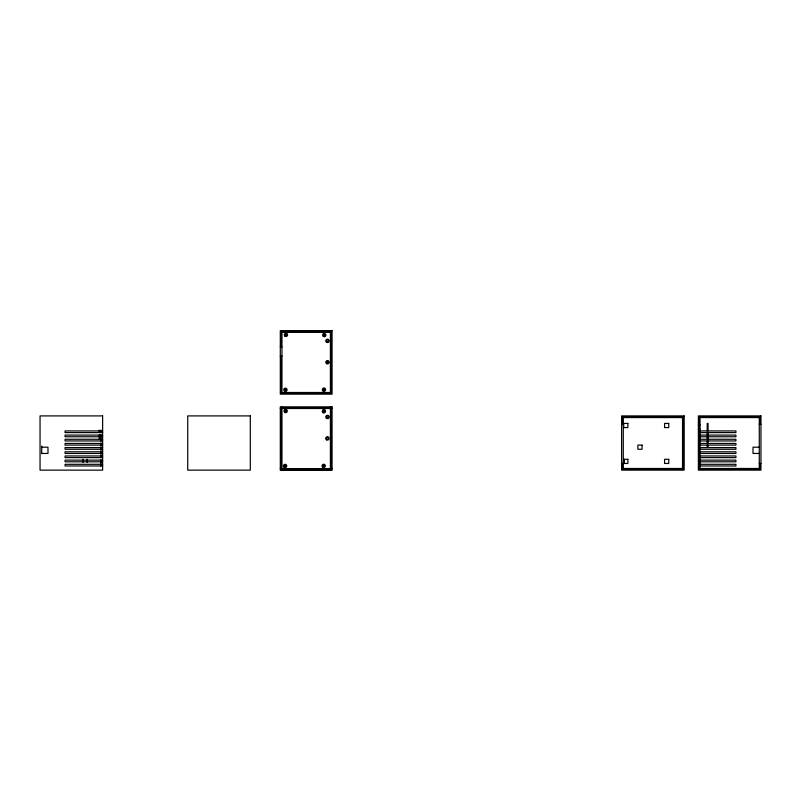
<?xml version="1.0" encoding="UTF-8"?>
<svg xmlns="http://www.w3.org/2000/svg" width="801" height="801" viewBox="0 0 801 801"><rect width="100%" height="100%" fill="white"/><g stroke="black" fill="none" stroke-linecap="round" stroke-linejoin="round"><path stroke-width="1.2" d="M280.3 346.663L281.131 346.663M281.962 346.993L281.131 346.993L281.131 331.494L331.224 331.494L331.224 393.321L281.131 393.321L281.131 356.075L281.962 356.075M280.3 356.405L281.131 356.405M280.3 408.51L281.131 408.51M331.224 408.51L332.065 408.51M621.606 424.25L623.278 424.25M759.278 424.25L760.95 424.25M698.372 425.081L700.044 425.081M698.372 429.256L700.044 429.256M102.628 430.928L65.081 430.928L65.081 432.59L102.628 432.59M699.623 430.928L735.919 430.928L735.919 432.59L699.623 432.59M102.628 435.093L65.081 435.093L65.081 436.765L102.628 436.765M699.623 435.093L735.919 435.093L735.919 436.765L699.623 436.765M102.628 439.268L65.081 439.268L65.081 440.94L102.628 440.94M699.623 439.268L735.919 439.268L735.919 440.94L699.623 440.94M102.628 443.444L65.081 443.444L65.081 445.106L102.628 445.106M699.623 443.444L735.919 443.444L735.919 445.106L699.623 445.106M41.722 447.198L47.98 447.198L47.98 453.456L41.722 453.456M759.278 447.198L753.02 447.198L753.02 453.456L759.278 453.456M102.628 447.609L65.081 447.609L65.081 449.281L102.628 449.281M699.623 447.609L735.919 447.609L735.919 449.281L699.623 449.281M102.628 451.784L65.081 451.784L65.081 453.456L102.628 453.456M699.623 451.784L735.919 451.784L735.919 453.456L699.623 453.456M102.628 455.959L65.081 455.959L65.081 457.621L102.628 457.621M699.623 455.959L735.919 455.959L735.919 457.621L699.623 457.621M102.628 460.124L65.081 460.124L65.081 461.797L102.628 461.797M699.623 460.124L735.919 460.124L735.919 461.797L699.623 461.797M621.606 463.469L623.278 463.469M759.278 463.469L760.95 463.469M102.628 464.3L65.081 464.3L65.081 465.972L102.628 465.972M699.623 464.3L735.919 464.3L735.919 465.972L699.623 465.972M280.3 468.675L281.131 468.675M331.224 468.675L332.065 468.675M760.119 424.25L760.119 416.74L699.203 416.74L699.203 469.306L760.119 469.306L760.119 463.469M708.054 430.928L708.054 423.419L707.213 423.419L707.213 430.928M708.054 432.59L708.054 435.093M708.054 436.765L708.054 439.268M708.054 440.94L708.054 443.444M708.054 445.106L708.054 446.778L707.213 446.778L707.213 445.106M707.213 432.59L707.213 435.093M707.213 436.765L707.213 439.268M707.213 440.94L707.213 443.444M624.109 459.293L624.109 463.469M622.447 424.25L622.447 416.74L683.353 416.74L683.353 469.306L622.447 469.306L622.447 463.469M330.392 406.848L330.392 407.679M330.392 469.506L330.392 470.337M281.962 406.848L281.962 407.679M281.962 469.506L281.962 470.337M100.956 430.087L100.956 432.59M100.956 434.683L100.956 441.161M100.956 442.913L100.956 457.621M100.956 459.784L100.956 466.032M99.294 430.087L99.294 432.38M99.294 434.683L99.294 439.268M87.189 459.293L87.189 462.417M83.024 459.293L83.024 462.417M41.722 446.127L41.722 453.656M284.956 410.993C286.317 413.316 286.478 408.79 284.956 410.993M284.455 465.942C285.807 468.265 285.977 463.739 284.455 465.942M323.354 411.213C324.485 413.576 325.126 409.141 323.354 411.213M322.953 465.771C324.085 468.144 324.745 463.699 322.953 465.771M285.286 334.748C286.317 337.211 287.128 332.795 285.286 334.748M284.766 389.697C285.757 392.17 286.638 387.734 284.766 389.697M323.644 334.968C324.645 337.441 325.486 332.996 323.644 334.968M323.314 389.536C324.305 391.999 325.186 387.574 323.314 389.536M326.488 362.042C328.04 365.757 329.211 359.088 326.488 362.042M332.065 330.663L280.3 330.663L280.3 394.152L332.065 394.152L332.065 330.663M330.392 332.325L281.962 332.325L281.962 392.49L330.392 392.49L330.392 332.325M332.065 406.848L280.3 406.848L280.3 470.337L332.065 470.337L332.065 406.848M331.224 407.679L281.131 407.679L281.131 469.506L331.224 469.506L331.224 407.679M330.392 408.51L281.962 408.51L281.962 468.675L330.392 468.675L330.392 408.51M102.628 415.909L40.05 415.909L40.05 470.137L102.628 470.137L102.628 415.909M250.312 415.909L187.734 415.909L187.734 470.137L250.312 470.137L250.312 415.909M684.184 415.909L621.606 415.909L621.606 470.137L684.184 470.137L684.184 415.909M760.95 415.909L698.372 415.909L698.372 470.137L760.95 470.137L760.95 415.909M682.522 417.571L623.278 417.571L623.278 468.475L682.522 468.475L682.522 417.571M759.278 417.571L700.044 417.571L700.044 468.475L759.278 468.475L759.278 417.571M627.864 423.419L623.699 423.419L623.699 427.584L627.864 427.584L627.864 423.419M668.755 423.419L664.58 423.419L664.58 427.584L668.755 427.584L668.755 423.419M642.052 445.106L637.876 445.106L637.876 449.281L642.052 449.281L642.052 445.106M627.864 459.293L623.699 459.293L623.699 463.469L627.864 463.469L627.864 459.293M668.755 459.293L664.58 459.293L664.58 463.469L668.755 463.469L668.755 459.293M326.968 341.717A1.001 1.001 0 0 0 328.47 340.856A1.001 1.001 0 0 0 326.968 339.984A1.001 1.001 0 0 0 326.968 341.717M326.588 342.267A1.672 1.672 0 0 0 329.141 340.916A1.672 1.672 0 0 0 326.688 339.384A1.672 1.672 0 0 0 326.588 342.267M326.588 363.634A1.672 1.672 0 0 0 329.141 362.282A1.672 1.672 0 0 0 326.688 360.75A1.672 1.672 0 0 0 326.588 363.634M323.083 391.068A1.672 1.672 0 0 0 325.637 389.707A1.672 1.672 0 0 0 323.183 388.175A1.672 1.672 0 0 0 323.083 391.068M284.535 391.228A1.672 1.672 0 0 0 287.088 389.877A1.672 1.672 0 0 0 284.635 388.345A1.672 1.672 0 0 0 284.535 391.228M285.056 336.28A1.672 1.672 0 0 0 287.609 334.918A1.672 1.672 0 0 0 285.166 333.386A1.672 1.672 0 0 0 285.056 336.28M323.414 336.5A1.672 1.672 0 0 0 325.967 335.138A1.672 1.672 0 0 0 323.514 333.606A1.672 1.672 0 0 0 323.414 336.5M326.968 417.902A1.001 1.001 0 0 0 328.47 417.041A1.001 1.001 0 0 0 326.968 416.17A1.001 1.001 0 0 0 326.968 417.902M326.638 418.432A1.672 1.672 0 0 0 329.141 416.991A1.672 1.672 0 0 0 326.638 415.549A1.672 1.672 0 0 0 326.638 418.432M326.908 439.268A1.001 1.001 0 0 0 328.41 438.407A1.001 1.001 0 0 0 326.908 437.536A1.001 1.001 0 0 0 326.908 439.268M326.578 439.859A1.672 1.672 0 0 0 329.081 438.407A1.672 1.672 0 0 0 326.578 436.966A1.672 1.672 0 0 0 326.578 439.859M284.145 467.343A1.672 1.672 0 0 0 286.768 466.122A1.672 1.672 0 0 0 284.405 464.46A1.672 1.672 0 0 0 284.145 467.343M322.853 467.343A1.672 1.672 0 0 0 325.356 465.892A1.672 1.672 0 0 0 322.853 464.45A1.672 1.672 0 0 0 322.853 467.343M323.083 412.715A1.672 1.672 0 0 0 325.586 411.273A1.672 1.672 0 0 0 323.083 409.832A1.672 1.672 0 0 0 323.083 412.715M284.816 412.445A1.672 1.672 0 0 0 287.319 411.003A1.672 1.672 0 0 0 284.816 409.551A1.672 1.672 0 0 0 284.816 412.445"/></g></svg>
